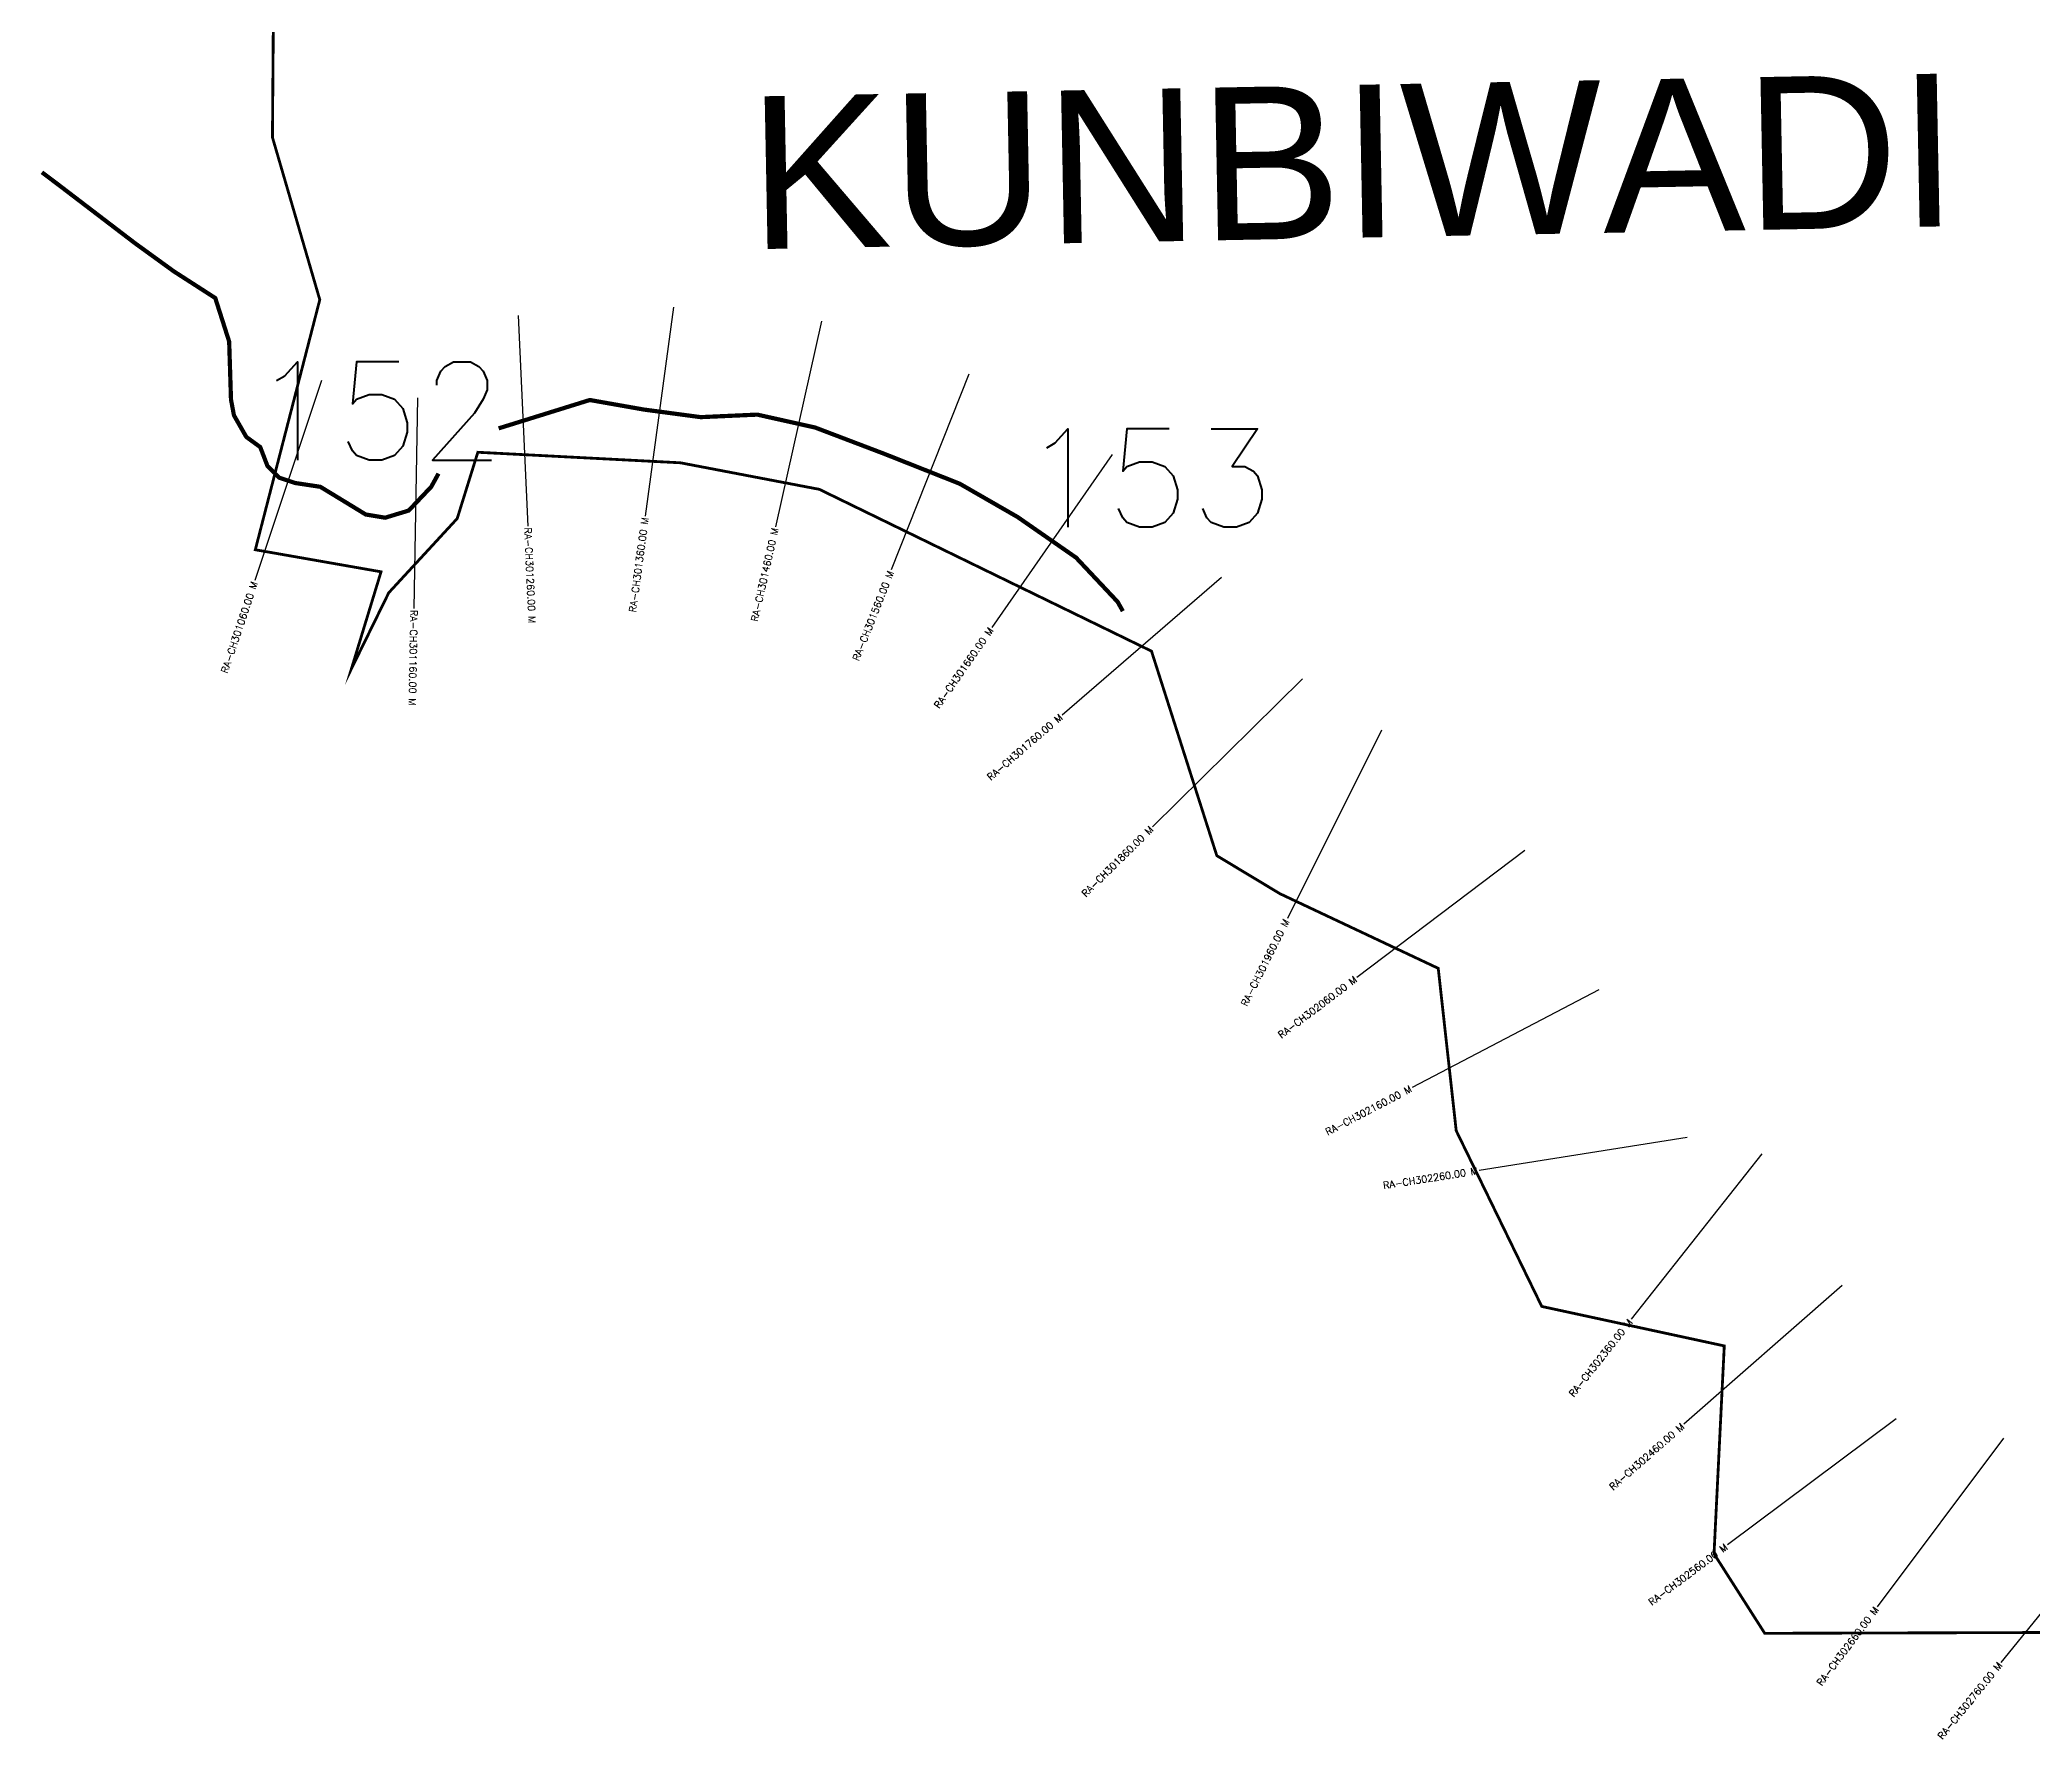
# Model space of a CAD drawing. Header units: metres. Extents: x 283229 to 285408, y 2014732 to 2017145.
# Drawn here: x 283229 to 284647, y 2014793 to 2016003 of the extents above; entities that cross this region are included whole.
import ezdxf
from ezdxf.enums import TextEntityAlignment as Align

# ---------------------------------------------------------------- set-up
doc = ezdxf.new("R2010")
doc.units = ezdxf.units.M
doc.header["$MEASUREMENT"] = 0
for name, color, linetype in [('CS', 134, 'Continuous'), ('CSMark', 6, 'Continuous'), ('NATURALLY PROTECTED', 3, 'Continuous'), ('VILLAGE NAME', 250, 'Continuous')]:
    doc.layers.add(name, color=color, linetype=linetype)
doc.styles.get("Standard").update_dxf_attribs({"font": 'simplex.shx'})

msp = doc.modelspace()

# ---------------------------------------------------------------- linework, layer by layer
at = {"color": 6, "const_width": 2, "flags": 128}
msp.add_lwpolyline([(284663.6, 2014869.3), (284457, 2014868.7), (284420.9, 2014925.3), (284428.2, 2015073.3), (284298.3, 2015101.4), (284237.4, 2015226.5), (284224.6, 2015342.1), (284112, 2015395.2), (284067, 2015422.3), (284020.5, 2015567.9), (283784.1, 2015683.1), (283685.2, 2015702), (283541, 2015709.5), (283526.3, 2015662.3), (283477.6, 2015609.5), (283451, 2015555.3), (283472.1, 2015624.4), (283382.6, 2015640.1), (283428.5, 2015818.1), (283394.8, 2015933.7), (283395.7, 2016048.9)], dxfattribs=at)
at = {"layer": 'CS'}
for p, q in [((283569.8, 2015806.8), (283576.6, 2015656.9)), ((283680.2, 2015812.8), (283660.2, 2015664.1)), ((283785.5, 2015802.9), (283752.9, 2015656.5)), ((283429.7, 2015760.5), (283382.3, 2015618.1)), ((283890.6, 2015765.1), (283835.3, 2015625.7)), ((283498.1, 2015748.3), (283495.5, 2015598.3)), ((283992.5, 2015707.9), (283906.9, 2015584.8)), ((284070.4, 2015620.4), (283956.9, 2015522.4)), ((284128, 2015548.2), (284021.2, 2015442.8)), ((284184.3, 2015511.7), (284117.2, 2015377.5)), ((284286.2, 2015426.1), (284166.6, 2015335.6)), ((284338.9, 2015326.9), (284206, 2015257.3)), ((284401.8, 2015221.7), (284253.7, 2015198.2)), ((284455, 2015210), (284362, 2015092.3)), ((284512.2, 2015116.4), (284399.4, 2015017.6)), ((284550.6, 2015021.5), (284430.5, 2014931.6)), ((284627, 2015007.7), (284537.1, 2014887.6)), ((284719.6, 2014964.5), (284625.1, 2014848))]:
    msp.add_line(p, q, dxfattribs=at)
at = {"layer": 'NATURALLY PROTECTED', "const_width": 3, "flags": 128}
for points in [[(283230.7, 2015908.8), (283242.8, 2015899.7), (283297, 2015858.3), (283324.6, 2015838.3), (283354.1, 2015819.3), (283364, 2015788.3), (283365.3, 2015747), (283367.4, 2015735.8), (283376.2, 2015720.4), (283386.1, 2015713.2), (283391.2, 2015699.9), (283399.4, 2015691.5), (283411.1, 2015687.6), (283428.9, 2015684.9), (283442.7, 2015676.5), (283461.2, 2015665.2), (283475, 2015662.9), (283491.8, 2015668), (283507.8, 2015684.9), (283513, 2015694.3)], [(283555.8, 2015726.5), (283620.7, 2015746.7), (283659.2, 2015739.9), (283699.6, 2015734.5), (283739.9, 2015736.3), (283781.1, 2015727.1), (283830, 2015708.5), (283884, 2015687.1), (283925.2, 2015663.4), (283966.8, 2015634.5), (283996.4, 2015603), (284000.1, 2015596.4)]]:
    msp.add_lwpolyline(points, dxfattribs=at)

# ---------------------------------------------------------------- texts
at = {"char_height": 70, "attachment_point": 1}
for s, insert in [('152', (283379.7, 2015773.9)), ('153', (283928, 2015726.1))]:
    msp.add_mtext_dynamic_manual_height_columns(s, width=95.172, gutter_width=1, heights=[0], dxfattribs=dict(at, insert=insert))
at = {"layer": 'CSMark'}
for s, rotation, p in [('RA-CH301360.00 M', 82.3594, (283660.1, 2015663.1)), ('RA-CH301460.00 M', 77.4194, (283752.6, 2015655.6)), ('RA-CH301560.00 M', 68.3737, (283835, 2015624.8)), ('RA-CH301060.00 M', 71.5746, (283382, 2015617.2)), ('RA-CH301660.00 M', 55.1882, (283906.3, 2015584)), ('RA-CH301760.00 M', 40.7828, (283956.1, 2015521.8)), ('RA-CH301860.00 M', 44.6278, (284020.5, 2015442.1)), ('RA-CH301960.00 M', 63.4018, (284116.7, 2015376.7)), ('RA-CH302060.00 M', 37.1322, (284165.8, 2015335)), ('RA-CH302160.00 M', 27.6516, (284205.2, 2015256.8)), ('RA-CH302260.00 M', 9.0113, (284252.7, 2015198.1)), ('RA-CH302360.00 M', 51.6696, (284361.4, 2015091.5)), ('RA-CH302460.00 M', 41.2148, (284398.7, 2015016.9)), ('RA-CH302560.00 M', 36.8089, (284429.7, 2014931)), ('RA-CH302660.00 M', 53.1474, (284536.5, 2014886.8)), ('RA-CH302760.00 M', 50.9777, (284624.5, 2014847.2))]:
    msp.add_text(s, height=5, rotation=rotation, dxfattribs=at).set_placement(p, align=Align.MIDDLE_RIGHT)
for s, rotation, p in [('RA-CH301260.00 M', 272.5932, (283576.6, 2015655.9)), ('RA-CH301160.00 M', 269.0188, (283495.5, 2015597.3))]:
    msp.add_text(s, height=5, rotation=rotation, dxfattribs=at).set_placement(p, align=Align.MIDDLE_LEFT)
at = {"layer": 'VILLAGE NAME', "insert": (283732.7, 2015962.7), "char_height": 108.748, "attachment_point": 1, "rotation": 1.1028}
msp.add_mtext_dynamic_manual_height_columns('{\\fArial|b0|i0|c0|p34;KUNBIWADI}', width=726.929, gutter_width=543.7, heights=[0], dxfattribs=at)

doc.saveas('drawing.dxf')
